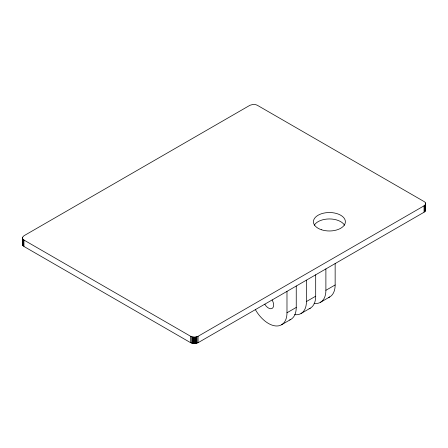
<?xml version="1.0" encoding="UTF-8"?>
<svg xmlns="http://www.w3.org/2000/svg" width="448" height="448" viewBox="0 0 448 448"><rect width="100%" height="100%" fill="white"/><g stroke="black" fill="none" stroke-linecap="round" stroke-linejoin="round"><path stroke-width="0.67" d="M22.445 237.507L22.798 239.058L23.934 240.044L190.658 336.297L192.354 336.952L195.042 337.159L198.066 336.297L424.066 205.817C426.026 205.066 426.026 202.294 424.066 201.538L257.342 105.286L255.646 104.63L252.958 104.423L249.934 105.286L23.934 235.766L22.445 237.507L22.445 244.714L23.934 246.462L190.658 342.714L193.004 343.498L195.042 343.577L198.066 342.714L424.066 212.234L425.555 210.493L425.6 203.678M22.579 243.538L22.445 244.714M255.36 309.635A26.197 15.126 60 0 0 275.548 325.931A26.197 15.126 60 0 0 286.983 312.771L296.246 307.423L296.246 286.031M294.678 314.664A26.197 15.126 60 0 0 306.432 301.538L315.694 296.19L315.694 274.803M314.126 303.436A26.197 15.126 60 0 0 325.886 290.31L335.149 284.962L335.149 263.57M281.557 324.761L290.819 319.413M301.011 313.533L310.274 308.185M320.46 302.305L329.722 296.957M425.421 209.311L425.6 210.095M425.555 203.286L425.555 210.493M425.421 202.894L425.421 210.879M425.202 204.837L425.202 211.254M424.9 205.19L424.9 211.607M424.066 205.817L424.066 212.234M325.886 268.918L325.886 290.31M306.432 280.151L306.432 301.538M286.983 291.379L286.983 312.771M198.066 336.297L198.066 342.714M196.98 336.778L196.98 343.196M196.364 336.952L196.364 343.37M195.714 337.081L195.714 343.498M195.042 337.159L195.042 343.577M194.359 337.182L194.359 343.599M193.676 337.159L193.676 343.577M193.004 337.081L193.004 343.498M192.354 336.952L192.354 343.37M191.738 336.778L191.738 343.196M190.658 336.297L190.658 342.714M23.934 240.044L23.934 246.462M23.1 239.417L23.1 245.834M22.798 239.058L22.798 245.476M22.579 237.121L22.579 245.106M314.272 225.21A15.982 9.229 0 0 1 329.403 218.943A15.982 9.229 0 0 1 344.54 225.21M335.149 284.962A26.197 15.126 60 0 1 328.535 297.528M315.694 296.19A26.197 15.126 60 0 1 309.081 308.756M296.246 307.423A26.197 15.126 60 0 1 289.632 319.984M272.126 299.958A7.336 4.234 60 0 1 272.126 308.426A7.336 4.234 60 0 1 264.79 304.192M321.412 229.746A15.982 9.229 0 0 0 345.386 221.754A15.982 9.229 0 0 0 321.412 213.763A15.982 9.229 0 0 0 321.412 229.746"/></g></svg>
